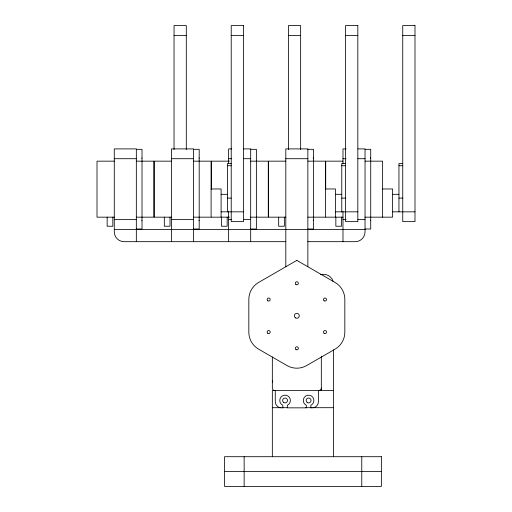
<?xml version="1.0" encoding="UTF-8"?>
<svg xmlns="http://www.w3.org/2000/svg" width="512" height="512" viewBox="0 0 512 512"><rect width="100%" height="100%" fill="white"/><g stroke="black" fill="none" stroke-linecap="round" stroke-linejoin="round"><path stroke-width="0.77" d="M174.042 35.405L186.298 35.405M231.219 35.405L243.469 35.405M288.397 35.405L300.646 35.405M345.568 35.405L357.824 35.405M402.746 35.405L414.995 35.405M231.782 148.902L228.627 148.902L228.627 163.526M243.597 148.902L250.682 148.902L250.682 241.677M346.131 148.902L342.982 148.902L342.982 163.526M357.946 148.902L365.037 148.902L365.037 231.878A9.805 9.805 0 0 1 355.232 241.677L307.859 241.677M136.333 149.325L142.016 149.325L142.016 229.011L136.333 229.011M193.51 149.325L199.194 149.325L199.194 229.011L193.51 229.011M250.682 149.325L256.365 149.325L256.365 229.011L250.682 229.011M307.859 149.325L313.549 149.325L313.549 229.011L307.859 229.011M365.037 149.325L370.72 149.325L370.72 229.011L365.037 229.011M141.664 158.067L142.016 158.067M198.842 158.067L199.194 158.067M313.19 158.067L313.549 158.067M370.362 158.067L370.72 158.067M114.278 158.707L136.333 158.707M171.456 158.707L193.504 158.707M228.627 158.707L231.782 158.707M243.597 158.707L250.682 158.707M285.805 158.707L307.859 158.707M342.982 158.707L346.131 158.707M357.946 158.707L365.037 158.707M114.304 161.158L97.005 161.158L97.005 217.171L114.304 217.171M136.333 161.158L153.926 161.158L153.926 217.171L136.333 217.171M171.488 161.158L154.182 161.158L154.182 217.171L171.488 217.171M193.51 161.158L211.104 161.158L211.104 217.171L193.51 217.171M229.446 161.158L211.354 161.158L211.354 189.562M250.682 161.158L268.275 161.158L268.275 217.171L250.682 217.171M285.837 161.158L268.531 161.158L268.531 217.171L285.837 217.171M307.859 161.158L325.453 161.158L325.453 217.171L307.859 217.171M343.008 161.158L325.702 161.158L325.702 189.562M365.037 161.158L382.63 161.158L382.63 217.171M231.219 163.526L227.424 163.526L227.424 211.834M345.574 163.526L341.773 163.526L341.773 211.834M402.746 163.526L398.95 163.526L398.95 211.834M227.424 165.722L231.219 165.722M341.773 165.722L345.574 165.722M398.95 165.722L402.746 165.722M211.104 188.966L221.101 188.966L221.101 217.171M325.453 188.966L335.456 188.966L335.456 217.171M382.63 188.966L392.627 188.966L392.627 217.171L365.037 217.171M221.101 194.31L227.424 194.31M335.456 194.31L341.773 194.31M392.627 194.31L398.95 194.31M227.424 198.112L231.219 198.112M341.773 198.112L345.574 198.112M398.95 198.112L402.746 198.112M221.101 211.834L243.469 211.834M335.456 211.834L357.824 211.834M392.627 211.834L414.995 211.834M211.354 217.171L229.446 217.171M325.702 217.171L343.008 217.171M114.278 219.622L136.333 219.622M171.456 219.622L193.504 219.622M228.627 219.622L231.782 219.622M243.597 219.622L250.682 219.622M342.982 219.622L346.131 219.622M357.946 219.622L365.037 219.622M141.664 220.262L142.016 220.262M198.842 220.262L199.194 220.262M313.19 220.262L313.549 220.262M370.362 220.262L370.72 220.262M114.278 229.427L365.037 229.427M285.805 241.677L124.077 241.677A9.805 9.805 0 0 1 114.278 231.878L114.278 148.902L136.333 148.902L136.333 241.677M320.608 274.387L323.776 274.387A9.805 9.805 0 0 1 333.197 281.498M333.581 390.541L272.339 390.541L272.339 456.704M272.339 407.693L281.088 407.693M282.675 407.693L287.45 407.693M305.741 407.693L311.309 407.693M312.896 407.693L333.581 407.693M224.544 471.552L381.37 471.552M361.766 456.704L361.766 486.4M342.982 211.648L342.982 241.677M341.536 217.171L341.536 226.234L335.846 226.234L335.846 217.171M333.581 349.798L333.581 456.704M321.325 356.211L321.325 390.541M318.394 390.541L318.394 401.715A6.125 6.125 0 0 1 312.269 407.84L310.835 407.84L310.835 405.28A5.306 5.306 0 0 0 312.755 397.178A5.306 5.306 0 0 0 304.429 397.178A5.306 5.306 0 0 0 306.349 405.28L306.349 407.84L287.309 407.84L287.309 405.28A5.306 5.306 0 0 0 289.229 397.178A5.306 5.306 0 0 0 280.909 397.178A5.306 5.306 0 0 0 282.829 405.28L282.829 407.84L281.395 407.84A6.125 6.125 0 0 1 275.27 401.715L275.27 390.541M307.859 266.746L307.859 148.902L285.805 148.902L285.805 266.746M300.646 149.562L300.646 25.6L288.397 25.6L288.397 149.562M284.365 217.171L284.365 226.234L278.675 226.234L278.675 217.171M272.339 356.922L272.339 388.09A2.477 2.477 0 0 0 274.835 390.522M244.147 456.704L244.147 486.4M228.627 211.648L228.627 241.677M227.181 217.171L227.181 226.234L221.498 226.234L221.498 217.171M193.504 241.677L193.504 148.902L171.456 148.902L171.456 241.677M186.298 149.562L186.298 25.6L174.042 25.6L174.042 149.562M170.01 217.171L170.01 226.234L164.326 226.234L164.326 217.171M112.832 217.171L112.832 226.234L107.149 226.234L107.149 217.171M272.499 382.522A9.805 9.805 0 0 1 272.339 380.736M321.344 388.09A2.477 2.477 0 0 1 318.829 390.522M296.832 260.378L258.637 282.432A19.603 19.603 0 0 0 248.832 299.411L248.832 332.198A19.603 19.603 0 0 0 258.637 349.171L287.027 365.568A19.603 19.603 0 0 0 306.63 365.568L335.027 349.171A19.603 19.603 0 0 0 344.832 332.198L344.832 299.411A19.603 19.603 0 0 0 335.027 282.432L296.832 260.378M243.469 25.6L231.219 25.6L231.219 221.632L243.469 221.632L243.469 25.6M357.824 25.6L345.568 25.6L345.568 221.632L357.824 221.632L357.824 25.6M414.995 25.6L402.746 25.6L402.746 221.632L414.995 221.632L414.995 25.6M381.37 456.704L224.544 456.704L224.544 486.4L381.37 486.4L381.37 456.704M295.603 317.926A2.451 2.451 0 0 0 299.283 315.802A2.451 2.451 0 0 0 295.603 313.677A2.451 2.451 0 0 0 295.603 317.926M324.16 300.813A1.517 1.517 0 0 0 326.509 299.629A1.517 1.517 0 0 0 324.307 298.189A1.517 1.517 0 0 0 324.16 300.813M324.173 333.338A1.517 1.517 0 0 0 326.509 332.128A1.517 1.517 0 0 0 324.294 330.714A1.517 1.517 0 0 0 324.173 333.338M296.07 349.632A1.517 1.517 0 0 0 298.349 348.32A1.517 1.517 0 0 0 296.07 347.002A1.517 1.517 0 0 0 296.07 349.632M267.84 333.331A1.517 1.517 0 0 0 270.189 332.147A1.517 1.517 0 0 0 267.987 330.707A1.517 1.517 0 0 0 267.84 333.331M267.853 300.826A1.517 1.517 0 0 0 270.189 299.616A1.517 1.517 0 0 0 267.974 298.195A1.517 1.517 0 0 0 267.853 300.826M295.955 284.525A1.517 1.517 0 0 0 298.342 283.424A1.517 1.517 0 0 0 296.192 281.907A1.517 1.517 0 0 0 295.955 284.525M283.846 402.592A2.451 2.451 0 0 0 287.52 400.474A2.451 2.451 0 0 0 283.846 398.349A2.451 2.451 0 0 0 283.846 402.592M307.366 402.592A2.451 2.451 0 0 0 311.046 400.474A2.451 2.451 0 0 0 307.366 398.349A2.451 2.451 0 0 0 307.366 402.592"/></g></svg>
